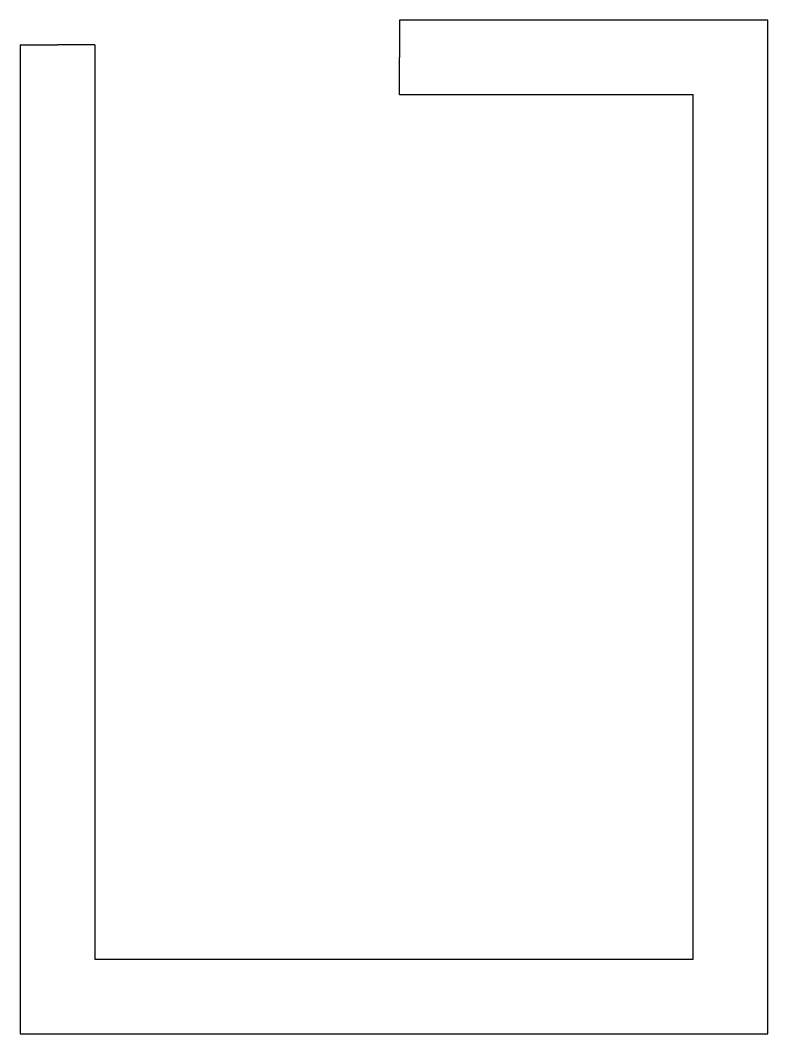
# Model space of a CAD drawing. Header units: millimetres. Extents: x -6852 to 59965, y -10230 to 31776.
# Drawn here: x 6383 to 7390, y -10230 to -8864 of the extents above; entities that cross this region are included whole.
import ezdxf

# ---------------------------------------------------------------- set-up
doc = ezdxf.new("R2010")
doc.units = ezdxf.units.MM
doc.header["$MEASUREMENT"] = 0
doc.layers.add('Object line', color=7, linetype='Continuous', lineweight=25)

msp = doc.modelspace()

# ---------------------------------------------------------------- linework, layer by layer
at = {"layer": 'Object line'}
for p, q in [((7390.5, -8864.5), (6894, -8864.5)), ((6894, -8864.5), (6894, -8914.75)), ((7390.5, -10229.5), (7390.5, -8864.5)), ((6383, -8897.5), (6433.25, -8897.5)), ((6383, -8897.5), (6383, -10229.5)), ((6383, -10229.5), (7390.5, -10229.5))]:
    msp.add_line(p, q, dxfattribs=at)
at = {"layer": 'Object line', "color": 5}
for p, q in [((6483.5, -8897.5), (6433.25, -8897.5)), ((6483.5, -8897.5), (6483.5, -10129)), ((6894, -8965), (6894, -8914.75)), ((7290, -8965), (6894, -8965)), ((7290, -10129), (7290, -8965)), ((6483.5, -10129), (7290, -10129))]:
    msp.add_line(p, q, dxfattribs=at)

doc.saveas('drawing.dxf')
